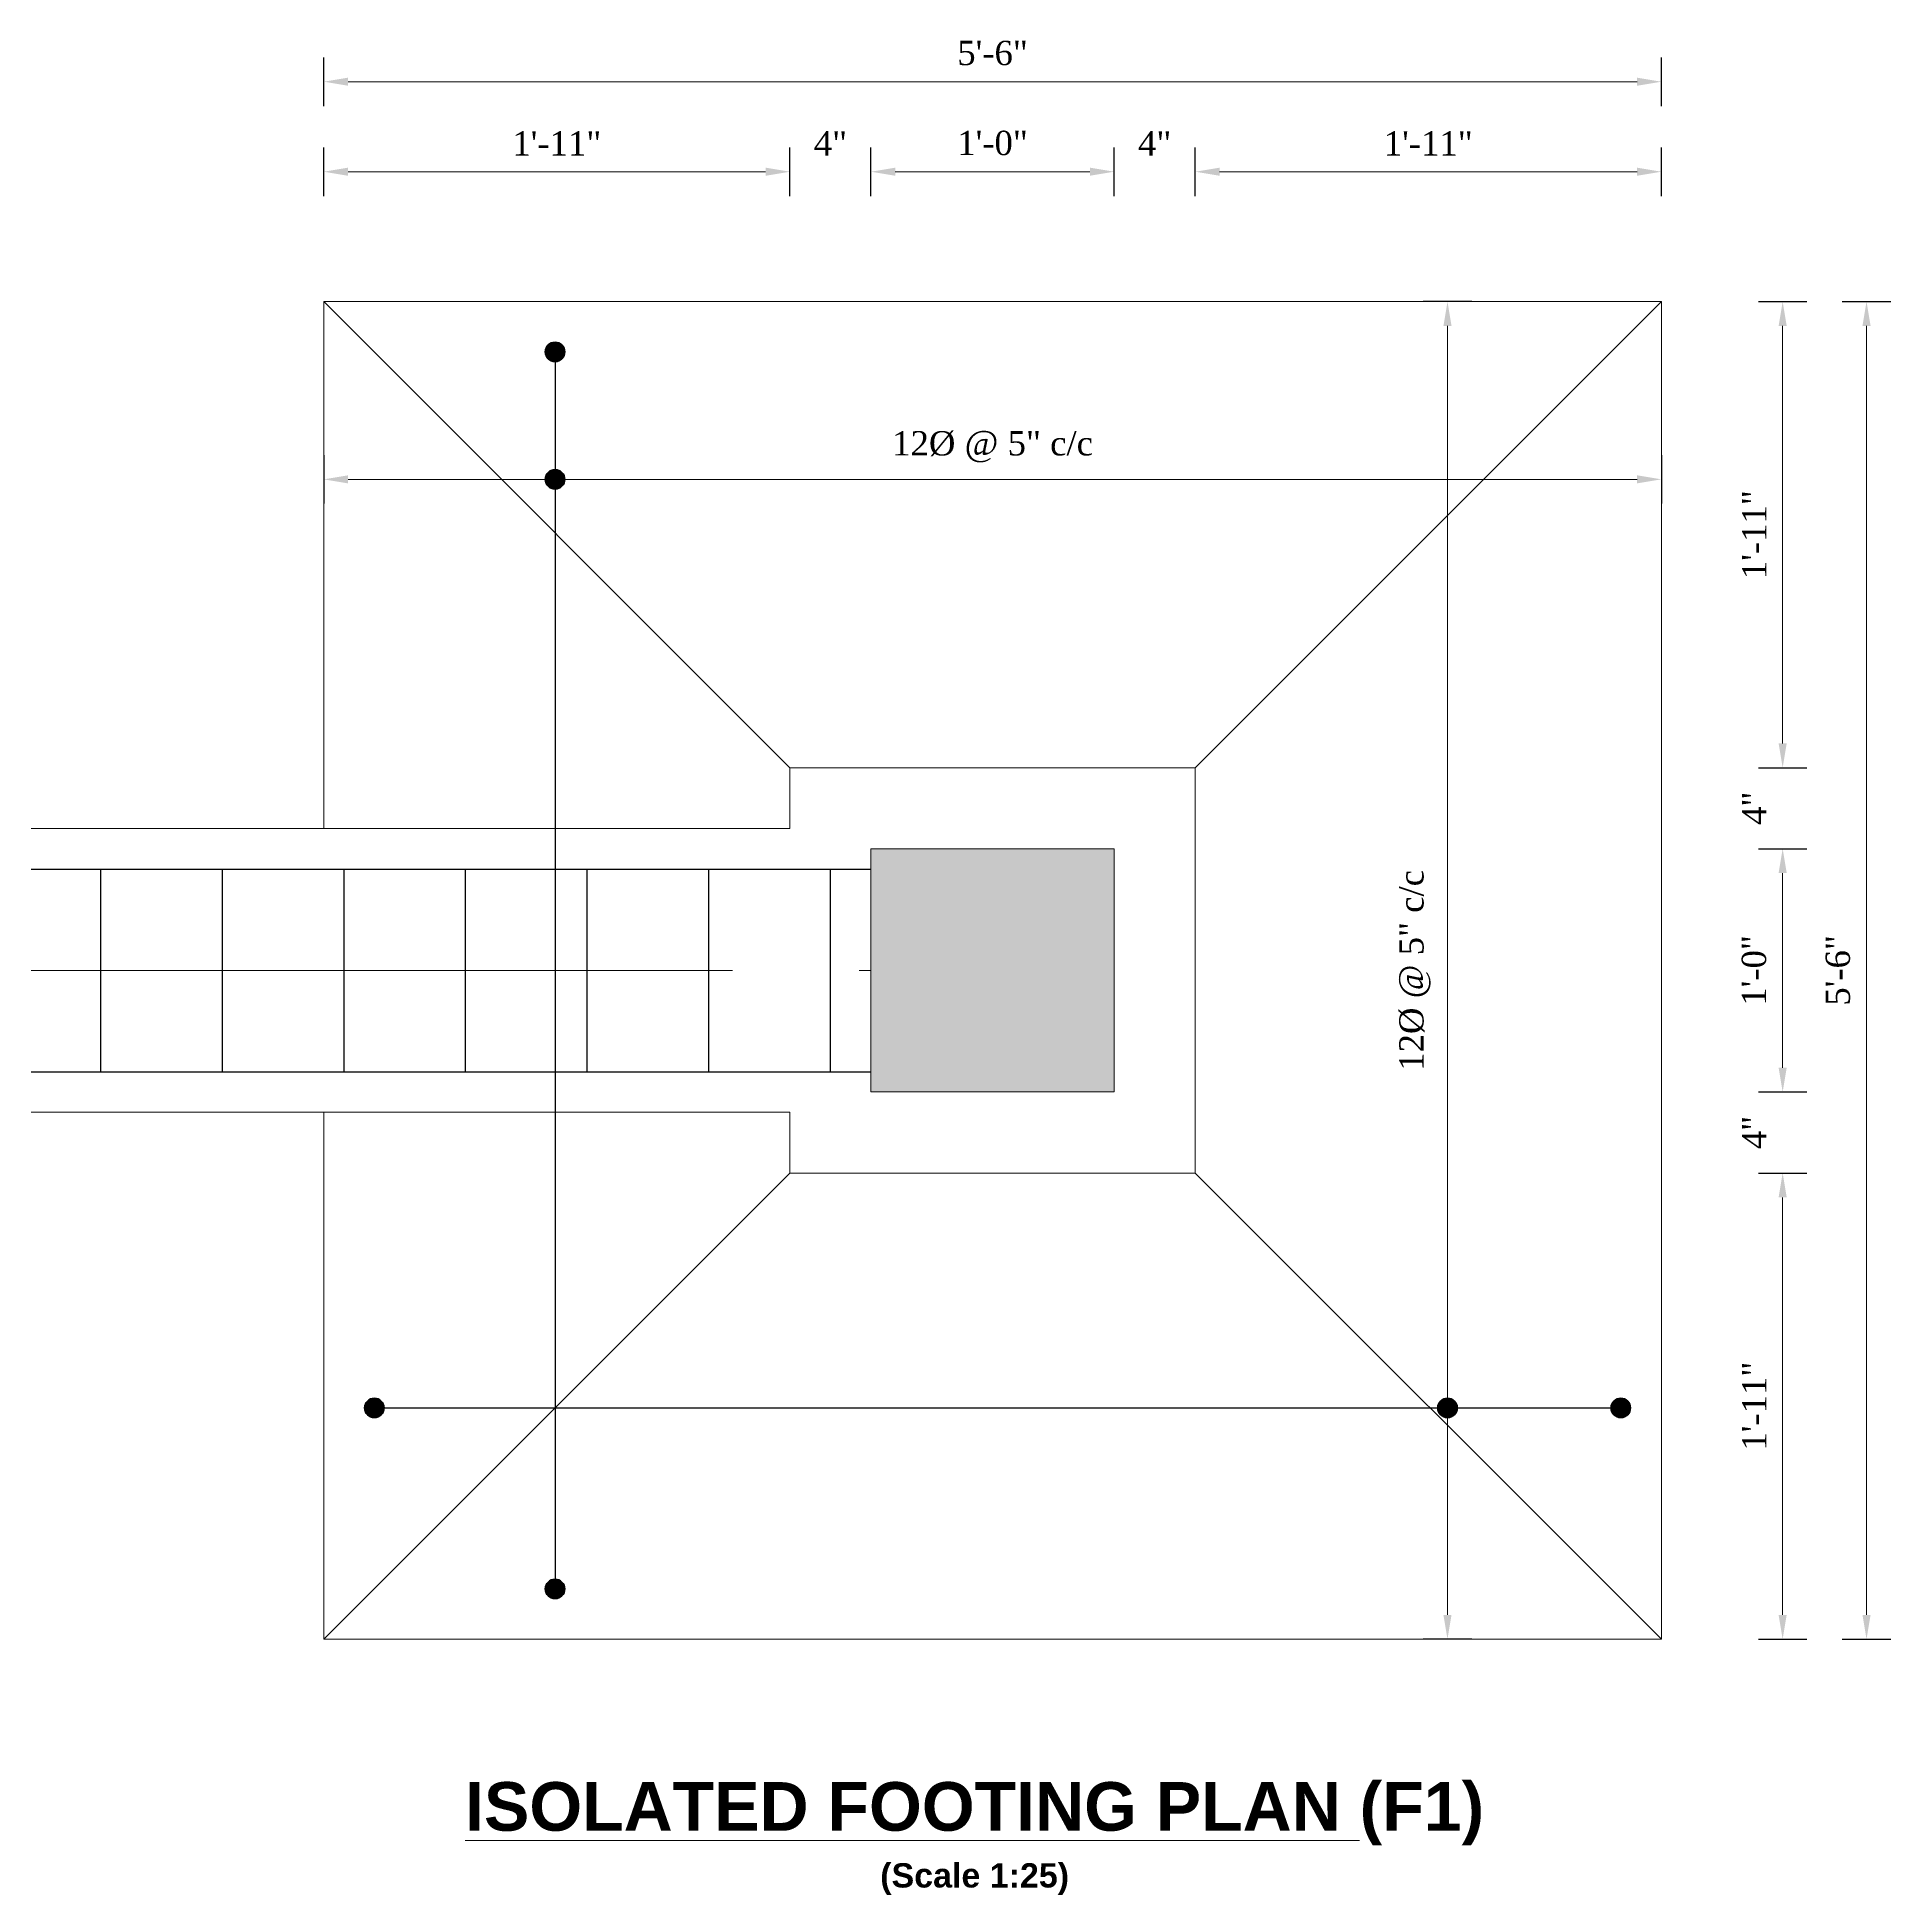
# Model space of a CAD drawing. Header units: feet. Extents: x 28652 to 66086, y -6769 to -640.
# Drawn here: x 53931.7 to 54023.2, y -1068.9 to -977.2 of the extents above; entities that cross this region are included whole.
import ezdxf

# ---------------------------------------------------------------- set-up
doc = ezdxf.new("R2010")
doc.units = ezdxf.units.FT
doc.header["$LTSCALE"] = 50
doc.header["$MEASUREMENT"] = 0
doc.header["$PDMODE"] = 34
doc.linetypes.add('CENTER2', pattern=[1.125, 0.75, -0.125, 0.125, -0.125])
for name, color, linetype, lineweight in [('IES_WR_Center Line', 7, 'CENTER2', 13), ('IES_WR_Dimension', 7, 'Continuous', 15), ('IES_WR_Hatch ANSI31', 8, 'Continuous', 15), ('IES_WR_Rebar Concrete Line', 2, 'Continuous', 15), ('IES_WR_Rebar-Main', 1, 'Continuous', 30), ('IES_WR_Stirrups', 6, 'Continuous', 25), ('IES_WR_Text Structure', 70, 'Continuous', 20), ('Reinforcement', 1, 'Continuous', 40)]:
    doc.layers.add(name, color=color, linetype=linetype, lineweight=lineweight)
doc.styles.add('arial', font='times.ttf')
doc.styles.add('Arial Annotation', font='arial.ttf', dxfattribs={"height": 0.06})
doc.dimstyles.new('SECS', dxfattribs={"dimtxt": 0.06, "dimasz": 0.06, "dimexe": 0.06, "dimexo": 0, "dimgap": 0.04, "dimtad": 1, "dimdec": 0, "dimzin": 3, "dimdsep": 46, "dimlunit": 4, "dimtxsty": 'arial', "dimcen": 1.25, "dimclrd": 256, "dimclrt": 3, "dimadec": 0, "dimazin": 0, "dimtfac": 1, "dimtdec": 0, "dimtix": 1, "dimtofl": 0, "dimtmove": 2, "dimatfit": 1, "dimfxl": 0.06, "dimfxlon": 1, "dimtolj": 1, "dimtzin": 0, "dimlwd": -1, "dimarcsym": 0})

# ---------------------------------------------------------------- blocks, each defined once
blk = doc.blocks.new('REBAR CUT')
at = {"layer": 'Reinforcement'}
blk.add_circle((0, 0), 0.024, dxfattribs=at)
blk = doc.blocks.new('bar towaeds viewer')
at = {"layer": 'Reinforcement'}
h = blk.add_hatch(color=256, dxfattribs=at)
h.dxf.hatch_style = 1
h.paths.add_polyline_path([(0.024, 0, 0.414214), (0, 0.024), (0, -0.024, 0.414214)])
h.paths.add_polyline_path([(0, 0.024, 0.414214), (-0.024, 0, 0.414214), (0, -0.024)])
blk.add_circle((0, 0), 0.024, dxfattribs=at)
blk = doc.blocks.new('*D1341')
at = {"layer": 'Defpoints', "color": 0}
for p in [(53968.844, -983.877), (53945.844, -990.286), (53968.844, -1013.286)]:
    blk.add_point(p, dxfattribs=at)
at = {"layer": 'IES_WR_Dimension', "color": 0, "lineweight": -2}
for p, q in [((53945.844, -985.077), (53945.844, -982.677)), ((53968.844, -985.077), (53968.844, -982.677))]:
    blk.add_line(p, q, dxfattribs=at)
at = {"layer": 'IES_WR_Dimension'}
blk.add_line((53947.044, -983.877), (53967.644, -983.877), dxfattribs=at)
for points in [[(53947.044, -983.677), (53947.044, -984.077), (53945.844, -983.877)], [(53967.644, -983.677), (53967.644, -984.077), (53968.844, -983.877)]]:
    blk.add_solid(points, dxfattribs=at)
at = {"layer": 'IES_WR_Dimension', "color": 3, "insert": (53957.344, -982.477), "char_height": 1.2, "attachment_point": 5, "style": 'arial'}
blk.add_mtext('\\A1;1\'-11"', dxfattribs=at)
blk = doc.blocks.new('*D1343')
at = {"layer": 'Defpoints', "color": 0}
for p in [(53972.844, -983.877), (53968.844, -1013.286), (53972.844, -1017.286)]:
    blk.add_point(p, dxfattribs=at)
at = {"layer": 'IES_WR_Dimension', "color": 0, "lineweight": -2}
for p, q in [((53968.844, -985.077), (53968.844, -982.677)), ((53972.844, -985.077), (53972.844, -982.677))]:
    blk.add_line(p, q, dxfattribs=at)
at = {"layer": 'IES_WR_Dimension'}
for p, q in [((53967.644, -983.877), (53966.444, -983.877)), ((53974.044, -983.877), (53975.244, -983.877))]:
    blk.add_line(p, q, dxfattribs=at)
for points in [[(53967.644, -983.677), (53967.644, -984.077), (53968.844, -983.877)], [(53974.044, -983.677), (53974.044, -984.077), (53972.844, -983.877)]]:
    blk.add_solid(points, dxfattribs=at)
at = {"layer": 'IES_WR_Dimension', "color": 3, "insert": (53970.844, -982.477), "char_height": 1.2, "attachment_point": 5, "style": 'arial'}
blk.add_mtext('\\A1;4"', dxfattribs=at)
blk = doc.blocks.new('*D1345')
at = {"layer": 'Defpoints', "color": 0}
for p in [(53984.844, -983.877), (53972.844, -1017.286), (53984.844, -1017.286)]:
    blk.add_point(p, dxfattribs=at)
at = {"layer": 'IES_WR_Dimension', "color": 0, "lineweight": -2}
for p, q in [((53972.844, -985.077), (53972.844, -982.677)), ((53984.844, -985.077), (53984.844, -982.677))]:
    blk.add_line(p, q, dxfattribs=at)
at = {"layer": 'IES_WR_Dimension'}
blk.add_line((53974.044, -983.877), (53983.644, -983.877), dxfattribs=at)
for points in [[(53974.044, -983.677), (53974.044, -984.077), (53972.844, -983.877)], [(53983.644, -983.677), (53983.644, -984.077), (53984.844, -983.877)]]:
    blk.add_solid(points, dxfattribs=at)
at = {"layer": 'IES_WR_Dimension', "color": 3, "insert": (53978.844, -982.466), "char_height": 1.2, "attachment_point": 5, "style": 'arial'}
blk.add_mtext('\\A1;1\'-0"', dxfattribs=at)
blk = doc.blocks.new('*D1347')
at = {"layer": 'Defpoints', "color": 0}
for p in [(53988.844, -983.877), (53988.844, -1013.286), (53984.844, -1017.286)]:
    blk.add_point(p, dxfattribs=at)
at = {"layer": 'IES_WR_Dimension', "color": 0, "lineweight": -2}
for p, q in [((53984.844, -985.077), (53984.844, -982.677)), ((53988.844, -985.077), (53988.844, -982.677))]:
    blk.add_line(p, q, dxfattribs=at)
at = {"layer": 'IES_WR_Dimension'}
for p, q in [((53983.644, -983.877), (53982.444, -983.877)), ((53990.044, -983.877), (53991.244, -983.877))]:
    blk.add_line(p, q, dxfattribs=at)
for points in [[(53983.644, -983.677), (53983.644, -984.077), (53984.844, -983.877)], [(53990.044, -983.677), (53990.044, -984.077), (53988.844, -983.877)]]:
    blk.add_solid(points, dxfattribs=at)
at = {"layer": 'IES_WR_Dimension', "color": 3, "insert": (53986.844, -982.477), "char_height": 1.2, "attachment_point": 5, "style": 'arial'}
blk.add_mtext('\\A1;4"', dxfattribs=at)
blk = doc.blocks.new('*D1349')
at = {"layer": 'Defpoints', "color": 0}
for p in [(54011.844, -983.877), (54011.844, -990.286), (53988.844, -1013.286)]:
    blk.add_point(p, dxfattribs=at)
at = {"layer": 'IES_WR_Dimension', "color": 0, "lineweight": -2}
for p, q in [((53988.844, -985.077), (53988.844, -982.677)), ((54011.844, -985.077), (54011.844, -982.677))]:
    blk.add_line(p, q, dxfattribs=at)
at = {"layer": 'IES_WR_Dimension'}
blk.add_line((53990.044, -983.877), (54010.644, -983.877), dxfattribs=at)
for points in [[(53990.044, -983.677), (53990.044, -984.077), (53988.844, -983.877)], [(54010.644, -983.677), (54010.644, -984.077), (54011.844, -983.877)]]:
    blk.add_solid(points, dxfattribs=at)
at = {"layer": 'IES_WR_Dimension', "color": 3, "insert": (54000.344, -982.477), "char_height": 1.2, "attachment_point": 5, "style": 'arial'}
blk.add_mtext('\\A1;1\'-11"', dxfattribs=at)
blk = doc.blocks.new('*D1351')
at = {"layer": 'Defpoints', "color": 0}
for p in [(54011.844, -979.435), (53945.844, -990.286), (54011.844, -990.286)]:
    blk.add_point(p, dxfattribs=at)
at = {"layer": 'IES_WR_Dimension', "color": 0, "lineweight": -2}
for p, q in [((53945.844, -980.635), (53945.844, -978.235)), ((54011.844, -980.635), (54011.844, -978.235))]:
    blk.add_line(p, q, dxfattribs=at)
at = {"layer": 'IES_WR_Dimension'}
blk.add_line((53947.044, -979.435), (54010.644, -979.435), dxfattribs=at)
for points in [[(53947.044, -979.235), (53947.044, -979.635), (53945.844, -979.435)], [(54010.644, -979.235), (54010.644, -979.635), (54011.844, -979.435)]]:
    blk.add_solid(points, dxfattribs=at)
at = {"layer": 'IES_WR_Dimension', "color": 3, "insert": (53978.844, -978.025), "char_height": 1.2, "attachment_point": 5, "style": 'arial'}
blk.add_mtext('\\A1;5\'-6"', dxfattribs=at)
blk = doc.blocks.new('*D1353')
at = {"layer": 'Defpoints', "color": 0}
for p in [(53988.844, -1033.286), (54017.831, -1033.286), (54011.844, -1056.286)]:
    blk.add_point(p, dxfattribs=at)
at = {"layer": 'IES_WR_Dimension', "color": 0, "lineweight": -2}
for p, q in [((54016.631, -1033.286), (54019.031, -1033.286)), ((54016.631, -1056.286), (54019.031, -1056.286))]:
    blk.add_line(p, q, dxfattribs=at)
at = {"layer": 'IES_WR_Dimension'}
blk.add_line((54017.831, -1055.086), (54017.831, -1034.486), dxfattribs=at)
for points in [[(54017.631, -1034.486), (54018.031, -1034.486), (54017.831, -1033.286)], [(54017.631, -1055.086), (54018.031, -1055.086), (54017.831, -1056.286)]]:
    blk.add_solid(points, dxfattribs=at)
at = {"layer": 'IES_WR_Dimension', "color": 3, "insert": (54016.431, -1044.786), "char_height": 1.2, "attachment_point": 5, "rotation": 90, "style": 'arial'}
blk.add_mtext('\\A1;1\'-11"', dxfattribs=at)
blk = doc.blocks.new('*D1355')
at = {"layer": 'Defpoints', "color": 0}
for p in [(53984.844, -1029.286), (54017.831, -1029.286), (53988.844, -1033.286)]:
    blk.add_point(p, dxfattribs=at)
at = {"layer": 'IES_WR_Dimension'}
for p, q in [((54017.831, -1028.086), (54017.831, -1026.886)), ((54017.831, -1034.486), (54017.831, -1035.686))]:
    blk.add_line(p, q, dxfattribs=at)
at = {"layer": 'IES_WR_Dimension', "color": 0, "lineweight": -2}
for p, q in [((54016.631, -1029.286), (54019.031, -1029.286)), ((54016.631, -1033.286), (54019.031, -1033.286))]:
    blk.add_line(p, q, dxfattribs=at)
at = {"layer": 'IES_WR_Dimension'}
for points in [[(54017.631, -1028.086), (54018.031, -1028.086), (54017.831, -1029.286)], [(54017.631, -1034.486), (54018.031, -1034.486), (54017.831, -1033.286)]]:
    blk.add_solid(points, dxfattribs=at)
at = {"layer": 'IES_WR_Dimension', "color": 3, "insert": (54016.431, -1031.286), "char_height": 1.2, "attachment_point": 5, "rotation": 90, "style": 'arial'}
blk.add_mtext('\\A1;4"', dxfattribs=at)
blk = doc.blocks.new('*D1357')
at = {"layer": 'Defpoints', "color": 0}
for p in [(53984.844, -1017.286), (54017.831, -1017.286), (53984.844, -1029.286)]:
    blk.add_point(p, dxfattribs=at)
at = {"layer": 'IES_WR_Dimension', "color": 0, "lineweight": -2}
for p, q in [((54016.631, -1017.286), (54019.031, -1017.286)), ((54016.631, -1029.286), (54019.031, -1029.286))]:
    blk.add_line(p, q, dxfattribs=at)
at = {"layer": 'IES_WR_Dimension'}
blk.add_line((54017.831, -1028.086), (54017.831, -1018.486), dxfattribs=at)
for points in [[(54017.631, -1018.486), (54018.031, -1018.486), (54017.831, -1017.286)], [(54017.631, -1028.086), (54018.031, -1028.086), (54017.831, -1029.286)]]:
    blk.add_solid(points, dxfattribs=at)
at = {"layer": 'IES_WR_Dimension', "color": 3, "insert": (54016.42, -1023.286), "char_height": 1.2, "attachment_point": 5, "rotation": 90, "style": 'arial'}
blk.add_mtext('\\A1;1\'-0"', dxfattribs=at)
blk = doc.blocks.new('*D1359')
at = {"layer": 'Defpoints', "color": 0}
for p in [(53988.844, -1013.286), (54017.831, -1013.286), (53984.844, -1017.286)]:
    blk.add_point(p, dxfattribs=at)
at = {"layer": 'IES_WR_Dimension'}
for p, q in [((54017.831, -1012.086), (54017.831, -1010.886)), ((54017.831, -1018.486), (54017.831, -1019.686))]:
    blk.add_line(p, q, dxfattribs=at)
at = {"layer": 'IES_WR_Dimension', "color": 0, "lineweight": -2}
for p, q in [((54016.631, -1013.286), (54019.031, -1013.286)), ((54016.631, -1017.286), (54019.031, -1017.286))]:
    blk.add_line(p, q, dxfattribs=at)
at = {"layer": 'IES_WR_Dimension'}
for points in [[(54017.631, -1012.086), (54018.031, -1012.086), (54017.831, -1013.286)], [(54017.631, -1018.486), (54018.031, -1018.486), (54017.831, -1017.286)]]:
    blk.add_solid(points, dxfattribs=at)
at = {"layer": 'IES_WR_Dimension', "color": 3, "insert": (54016.431, -1015.286), "char_height": 1.2, "attachment_point": 5, "rotation": 90, "style": 'arial'}
blk.add_mtext('\\A1;4"', dxfattribs=at)
blk = doc.blocks.new('*D1361')
at = {"layer": 'Defpoints', "color": 0}
for p in [(54011.844, -990.286), (54017.831, -990.286), (53988.844, -1013.286)]:
    blk.add_point(p, dxfattribs=at)
at = {"layer": 'IES_WR_Dimension', "color": 0, "lineweight": -2}
for p, q in [((54016.631, -990.286), (54019.031, -990.286)), ((54016.631, -1013.286), (54019.031, -1013.286))]:
    blk.add_line(p, q, dxfattribs=at)
at = {"layer": 'IES_WR_Dimension'}
blk.add_line((54017.831, -1012.086), (54017.831, -991.486), dxfattribs=at)
for points in [[(54017.631, -991.486), (54018.031, -991.486), (54017.831, -990.286)], [(54017.631, -1012.086), (54018.031, -1012.086), (54017.831, -1013.286)]]:
    blk.add_solid(points, dxfattribs=at)
at = {"layer": 'IES_WR_Dimension', "color": 3, "insert": (54016.431, -1001.786), "char_height": 1.2, "attachment_point": 5, "rotation": 90, "style": 'arial'}
blk.add_mtext('\\A1;1\'-11"', dxfattribs=at)
blk = doc.blocks.new('*D1363')
at = {"layer": 'Defpoints', "color": 0}
for p in [(53945.844, -990.286), (54011.844, -990.286), (54011.844, -999.056)]:
    blk.add_point(p, dxfattribs=at)
at = {"layer": 'IES_WR_Dimension', "color": 0, "lineweight": -2}
for p, q in [((53945.844, -997.856), (53945.844, -1000.256)), ((54011.844, -997.856), (54011.844, -1000.256))]:
    blk.add_line(p, q, dxfattribs=at)
at = {"layer": 'IES_WR_Dimension'}
blk.add_line((53947.044, -999.056), (54010.644, -999.056), dxfattribs=at)
for points in [[(53947.044, -998.856), (53947.044, -999.256), (53945.844, -999.056)], [(54010.644, -998.856), (54010.644, -999.256), (54011.844, -999.056)]]:
    blk.add_solid(points, dxfattribs=at)
at = {"layer": 'IES_WR_Dimension', "color": 3, "insert": (53978.844, -997.45), "char_height": 1.2, "attachment_point": 5, "style": 'arial'}
blk.add_mtext('\\A1;12%%C @ 5" c/c', dxfattribs=at)
blk = doc.blocks.new('*D1365')
at = {"layer": 'Defpoints', "color": 0}
for p in [(54001.292, -990.286), (54011.844, -990.286), (54011.844, -1056.286)]:
    blk.add_point(p, dxfattribs=at)
at = {"layer": 'IES_WR_Dimension', "color": 0, "lineweight": -2}
for p, q in [((54002.492, -990.286), (54000.092, -990.286)), ((54002.492, -1056.286), (54000.092, -1056.286))]:
    blk.add_line(p, q, dxfattribs=at)
at = {"layer": 'IES_WR_Dimension'}
blk.add_line((54001.292, -1055.086), (54001.292, -991.486), dxfattribs=at)
for points in [[(54001.092, -991.486), (54001.492, -991.486), (54001.292, -990.286)], [(54001.092, -1055.086), (54001.492, -1055.086), (54001.292, -1056.286)]]:
    blk.add_solid(points, dxfattribs=at)
at = {"layer": 'IES_WR_Dimension', "color": 3, "insert": (53999.685, -1023.286), "char_height": 1.2, "attachment_point": 5, "rotation": 90, "style": 'arial'}
blk.add_mtext('\\A1;12%%C @ 5" c/c', dxfattribs=at)
blk = doc.blocks.new('*D1367')
at = {"layer": 'Defpoints', "color": 0}
for p in [(54011.844, -990.286), (54021.969, -990.286), (54011.844, -1056.286)]:
    blk.add_point(p, dxfattribs=at)
at = {"layer": 'IES_WR_Dimension', "color": 0, "lineweight": -2}
for p, q in [((54020.769, -990.286), (54023.169, -990.286)), ((54020.769, -1056.286), (54023.169, -1056.286))]:
    blk.add_line(p, q, dxfattribs=at)
at = {"layer": 'IES_WR_Dimension'}
blk.add_line((54021.969, -1055.086), (54021.969, -991.486), dxfattribs=at)
for points in [[(54021.769, -991.486), (54022.169, -991.486), (54021.969, -990.286)], [(54021.769, -1055.086), (54022.169, -1055.086), (54021.969, -1056.286)]]:
    blk.add_solid(points, dxfattribs=at)
at = {"layer": 'IES_WR_Dimension', "color": 3, "insert": (54020.559, -1023.286), "char_height": 1.2, "attachment_point": 5, "rotation": 90, "style": 'arial'}
blk.add_mtext('\\A1;5\'-6"', dxfattribs=at)
blk = doc.blocks.new('*U22')
at = {"layer": 'IES_WR_Stirrups'}
blk.add_lwpolyline([(2, 5), (2, -5)], dxfattribs=at)
blk = doc.blocks.new('*U23')
at = {"color": 0, "linetype": 'ByBlock', "lineweight": -2, "transparency": 16777216, "rotation": 180}
for p in [(53936.844, -1023.286), (53942.844, -1023.286), (53948.844, -1023.286), (53954.844, -1023.286), (53960.844, -1023.286), (53966.844, -1023.286), (53972.844, -1023.286)]:
    blk.add_blockref('*U22', p, dxfattribs=at)

msp = doc.modelspace()

# ---------------------------------------------------------------- hatches: boundary and pattern name
at = {"layer": 'IES_WR_Hatch ANSI31'}
h = msp.add_hatch(color=256, dxfattribs=at)
h.dxf.hatch_style = 1
h.paths.add_polyline_path([(53972.844, -1017.286), (53972.844, -1029.286), (53984.844, -1029.286), (53984.844, -1017.286)])

# ---------------------------------------------------------------- linework, layer by layer
at = {"layer": 'IES_WR_Center Line'}
msp.add_lwpolyline([(53816.006, -1023.286), (53972.844, -1023.286)], dxfattribs=at)
at = {"layer": 'IES_WR_Rebar Concrete Line'}
for points in [[(53945.844, -1016.286), (53945.844, -990.286), (54011.844, -990.286), (54011.844, -1056.286), (53945.844, -1056.286), (53945.844, -1030.286)], [(53968.844, -1013.286), (53945.844, -990.286)], [(53988.844, -1013.286), (54011.844, -990.286)], [(53820.006, -1016.286), (53968.844, -1016.286), (53968.844, -1013.286), (53988.844, -1013.286), (53988.844, -1033.286), (53968.844, -1033.286), (53968.844, -1030.286), (53820.006, -1030.286), (53820.006, -1033.286), (53804.006, -1033.286), (53804.006, -1013.286), (53820.006, -1013.286), (53820.006, -1016.286)], [(53968.844, -1033.286), (53945.844, -1056.286)], [(53988.844, -1033.286), (54011.844, -1056.286)]]:
    msp.add_lwpolyline(points, dxfattribs=at)
msp.add_lwpolyline([(53972.844, -1017.286), (53984.844, -1017.286), (53984.844, -1029.286), (53972.844, -1029.286)], close=True, dxfattribs=at)
at = {"layer": 'IES_WR_Rebar-Main'}
for points in [[(53957.255, -992.286), (53957.255, -1054.286)], [(53816.006, -1018.286), (53972.844, -1018.286)], [(53816.006, -1028.286), (53972.844, -1028.286)], [(53947.844, -1044.875), (54009.844, -1044.875)]]:
    msp.add_lwpolyline(points, dxfattribs=at)

# ---------------------------------------------------------------- block references
at = {"xscale": 20, "yscale": 20, "zscale": 20}
for name, p in [('bar towaeds viewer', (53957.255, -992.766)), ('bar towaeds viewer', (53957.255, -999.056)), ('REBAR CUT', (53948.337, -1044.875)), ('bar towaeds viewer', (53948.337, -1044.875)), ('bar towaeds viewer', (54001.292, -1044.875)), ('bar towaeds viewer', (54009.844, -1044.875)), ('REBAR CUT', (53957.255, -1053.806)), ('bar towaeds viewer', (53957.255, -1053.806))]:
    msp.add_blockref(name, p, dxfattribs=at)
msp.add_blockref('*U23', (0, 0))

# ---------------------------------------------------------------- texts
at = {"layer": 'IES_WR_Text Structure', "insert": (53947.269, -1063.339), "char_height": 2.4, "width": 61.38171, "attachment_point": 1, "style": 'Arial Annotation'}
msp.add_mtext('\\pxqc;{\\fArial|b1|i0|c0|p34;\\LISOLATED FOOTING PLAN\\l (F1)\\P\\H0.5x;(Scale 1:25)}', dxfattribs=at)

# ---------------------------------------------------------------- dimensions: what is measured, and where the dimension line sits
at = {"layer": 'IES_WR_Dimension'}
for base, p1, p2, picture, middle in [((54011.844, -979.435), (53945.844, -990.286), (54011.844, -990.286), '*D1351', (53978.844, -978.025)), ((53968.844, -983.877), (53945.844, -990.286), (53968.844, -1013.286), '*D1341', (53957.344, -982.477)), ((53972.844, -983.877), (53968.844, -1013.286), (53972.844, -1017.286), '*D1343', (53970.844, -982.477)), ((53984.844, -983.877), (53972.844, -1017.286), (53984.844, -1017.286), '*D1345', (53978.844, -982.466)), ((53988.844, -983.877), (53984.844, -1017.286), (53988.844, -1013.286), '*D1347', (53986.844, -982.477)), ((54011.844, -983.877), (53988.844, -1013.286), (54011.844, -990.286), '*D1349', (54000.344, -982.477))]:
    dim = msp.add_linear_dim(base=base, p1=p1, p2=p2, dimstyle='SECS', override={"dimscale": 0, "dimtix": 1, "dimtofl": 0, "dimtmove": 2, "dimatfit": 1}, dxfattribs=at)
    dim.commit()
    dim.dimension.update_dxf_attribs({"geometry": picture, "text_midpoint": middle})
dim = msp.add_linear_dim(base=(54011.844, -999.056), p1=(53945.844, -990.286), p2=(54011.844, -990.286), text='12%%C @ 5" c/c', dimstyle='SECS', override={"dimscale": 0, "dimtix": 1, "dimtofl": 0, "dimtmove": 2, "dimatfit": 1}, dxfattribs=at)
dim.commit()
dim.dimension.update_dxf_attribs({"geometry": '*D1363', "text_midpoint": (53978.844, -997.45)})
for base, p1, p2, picture, middle in [((54017.831, -990.286), (53988.844, -1013.286), (54011.844, -990.286), '*D1361', (54016.431, -1001.786)), ((54021.969, -990.286), (54011.844, -1056.286), (54011.844, -990.286), '*D1367', (54020.559, -1023.286)), ((54017.831, -1013.286), (53984.844, -1017.286), (53988.844, -1013.286), '*D1359', (54016.431, -1015.286)), ((54017.831, -1017.286), (53984.844, -1029.286), (53984.844, -1017.286), '*D1357', (54016.42, -1023.286)), ((54017.831, -1029.286), (53988.844, -1033.286), (53984.844, -1029.286), '*D1355', (54016.431, -1031.286)), ((54017.831, -1033.286), (54011.844, -1056.286), (53988.844, -1033.286), '*D1353', (54016.431, -1044.786))]:
    dim = msp.add_linear_dim(base=base, p1=p1, p2=p2, angle=90, dimstyle='SECS', override={"dimscale": 0, "dimtix": 1, "dimtofl": 0, "dimtmove": 2, "dimatfit": 1}, dxfattribs=at)
    dim.commit()
    dim.dimension.update_dxf_attribs({"geometry": picture, "text_midpoint": middle})
dim = msp.add_linear_dim(base=(54001.292, -990.286), p1=(54011.844, -1056.286), p2=(54011.844, -990.286), angle=90, text='12%%C @ 5" c/c', dimstyle='SECS', override={"dimscale": 0, "dimtix": 1, "dimtofl": 0, "dimtmove": 2, "dimatfit": 1}, dxfattribs=at)
dim.commit()
dim.dimension.update_dxf_attribs({"geometry": '*D1365', "text_midpoint": (53999.685, -1023.286)})

doc.saveas('drawing.dxf')
